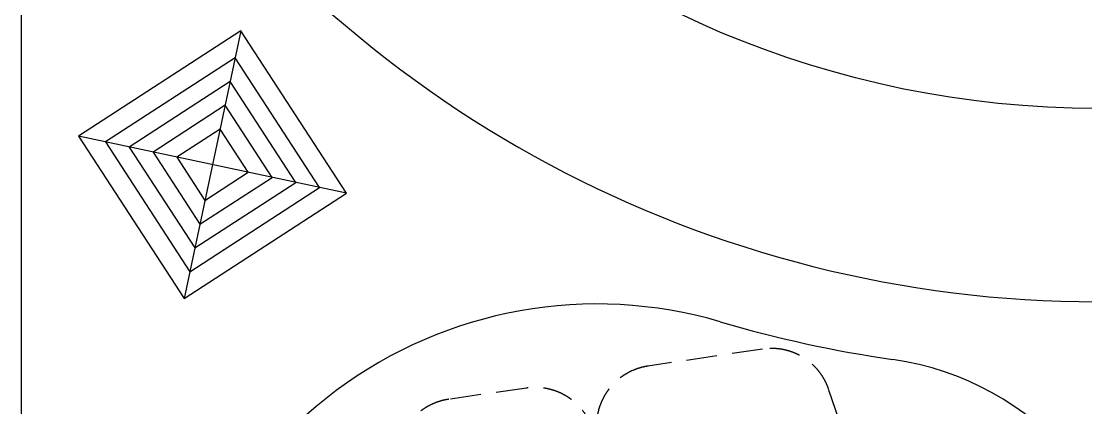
# Model space of a CAD drawing. Header units: millimetres. Extents: x 1145859089 to 1147511753, y -1047484727 to -1047247487.
# Drawn here: x 1146976279 to 1146998282, y -1047387501 to -1047379509 of the extents above; entities that cross this region are included whole.
import ezdxf
from ezdxf.xclip import XClip

# ---------------------------------------------------------------- set-up
doc = ezdxf.new("R2010")
doc.units = ezdxf.units.MM
doc.header["$LTSCALE"] = 100
doc.header["$MEASUREMENT"] = 0
doc.header["$XCLIPFRAME"] = 2
doc.linetypes.add('단지배치도$0$HIDDEN', pattern=[9.525, 6.35, -3.175])
doc.layers.get('0').update_dxf_attribs({"linetype": 'CONTINUOUS'})
doc.layers.add('XREF', color=135, linetype='CONTINUOUS')
doc.layers.add('단지배치도$0$W240910', color=135, linetype='CONTINUOUS')

# ---------------------------------------------------------------- blocks, each defined once
blk = doc.blocks.new('단지배치도$0$zw$9902')
at = {"layer": '단지배치도$0$W240910'}
for p, q in [((46540, -4400, 0), (46540, -28400, 0)), ((51081, -8340, 0), (47726, -10518, 0)), ((51081, -8340, 0), (49905, -13873, 0)), ((53260, -11694, 0), (51081, -8340, 0)), ((50963, -8893, 0), (48280, -10636, 0)), ((52706, -11577, 0), (50963, -8893, 0)), ((50859, -9385, 0), (48771, -10740, 0)), ((52214, -11472, 0), (50859, -9385, 0)), ((50754, -9877, 0), (49263, -10845, 0)), ((51723, -11367, 0), (50754, -9877, 0)), ((47726, -10518, 0), (49905, -13873, 0)), ((53260, -11694, 0), (47726, -10518, 0)), ((50650, -10368, 0), (49755, -10949, 0)), ((51231, -11263, 0), (50650, -10368, 0)), ((48280, -10636, 0), (50023, -13320, 0)), ((48771, -10740, 0), (50127, -12828, 0)), ((49263, -10845, 0), (50232, -12336, 0)), ((49755, -10949, 0), (50336, -11844, 0)), ((50232, -12336, 0), (51723, -11367, 0)), ((50336, -11844, 0), (51231, -11263, 0)), ((50023, -13320, 0), (52706, -11577, 0)), ((50127, -12828, 0), (52214, -11472, 0)), ((49905, -13873, 0), (53260, -11694, 0))]:
    blk.add_line(p, q, dxfattribs=at)
at = {"layer": '단지배치도$0$W240910', "linetype": '단지배치도$0$HIDDEN'}
for p, q in [((61863, -14918, -333088), (59495, -15270, -333088)), ((56984, -15725, 0), (55379, -15956, 0)), ((63439, -16367, -333088), (63231, -15754, -333088))]:
    blk.add_line(p, q, dxfattribs=at)
at = {"layer": '단지배치도$0$W240910'}
blk.add_circle((68781, 10060, 0), 20000, dxfattribs=at)
for centre, radius, start, end in [((68781, 10060, 0), 24000, 213.718, 270), ((58440, -22986, 0), 9000, 73.5654, 180), ((68201, 10105, 0), 25500, 253.5654, 261.7868), ((63701, -21072, 0), 6000, 0, 81.7868)]:
    blk.add_arc(centre, radius, start, end, dxfattribs=at)
at = {"layer": '단지배치도$0$W240910', "linetype": '단지배치도$0$HIDDEN'}
for centre, start, end in [((62047, -16155, -333088), 18.7124, 98.4535), ((59679, -16507, -333088), 98.4535, 188.2949), ((57162, -16962, 0), 9.3054, 98.1801), ((55556, -17193, 0), 98.1801, 138.3599)]:
    blk.add_arc(centre, 1250, start, end, dxfattribs=at)
blk = doc.blocks.new('단지배치도')
blk.add_blockref('단지배치도$0$zw$9902', (141034, 142437))

msp = doc.modelspace()

# ---------------------------------------------------------------- block references
at = {"layer": 'XREF'}
ref = msp.add_blockref('단지배치도', (1146788705.034274, -1047513806.462535), dxfattribs=at)
XClip(ref).set_block_clipping_path([(72982.4064819524, 34919.7593965298), (360382.4067475507, 255319.7593436697)])

doc.saveas('drawing.dxf')
